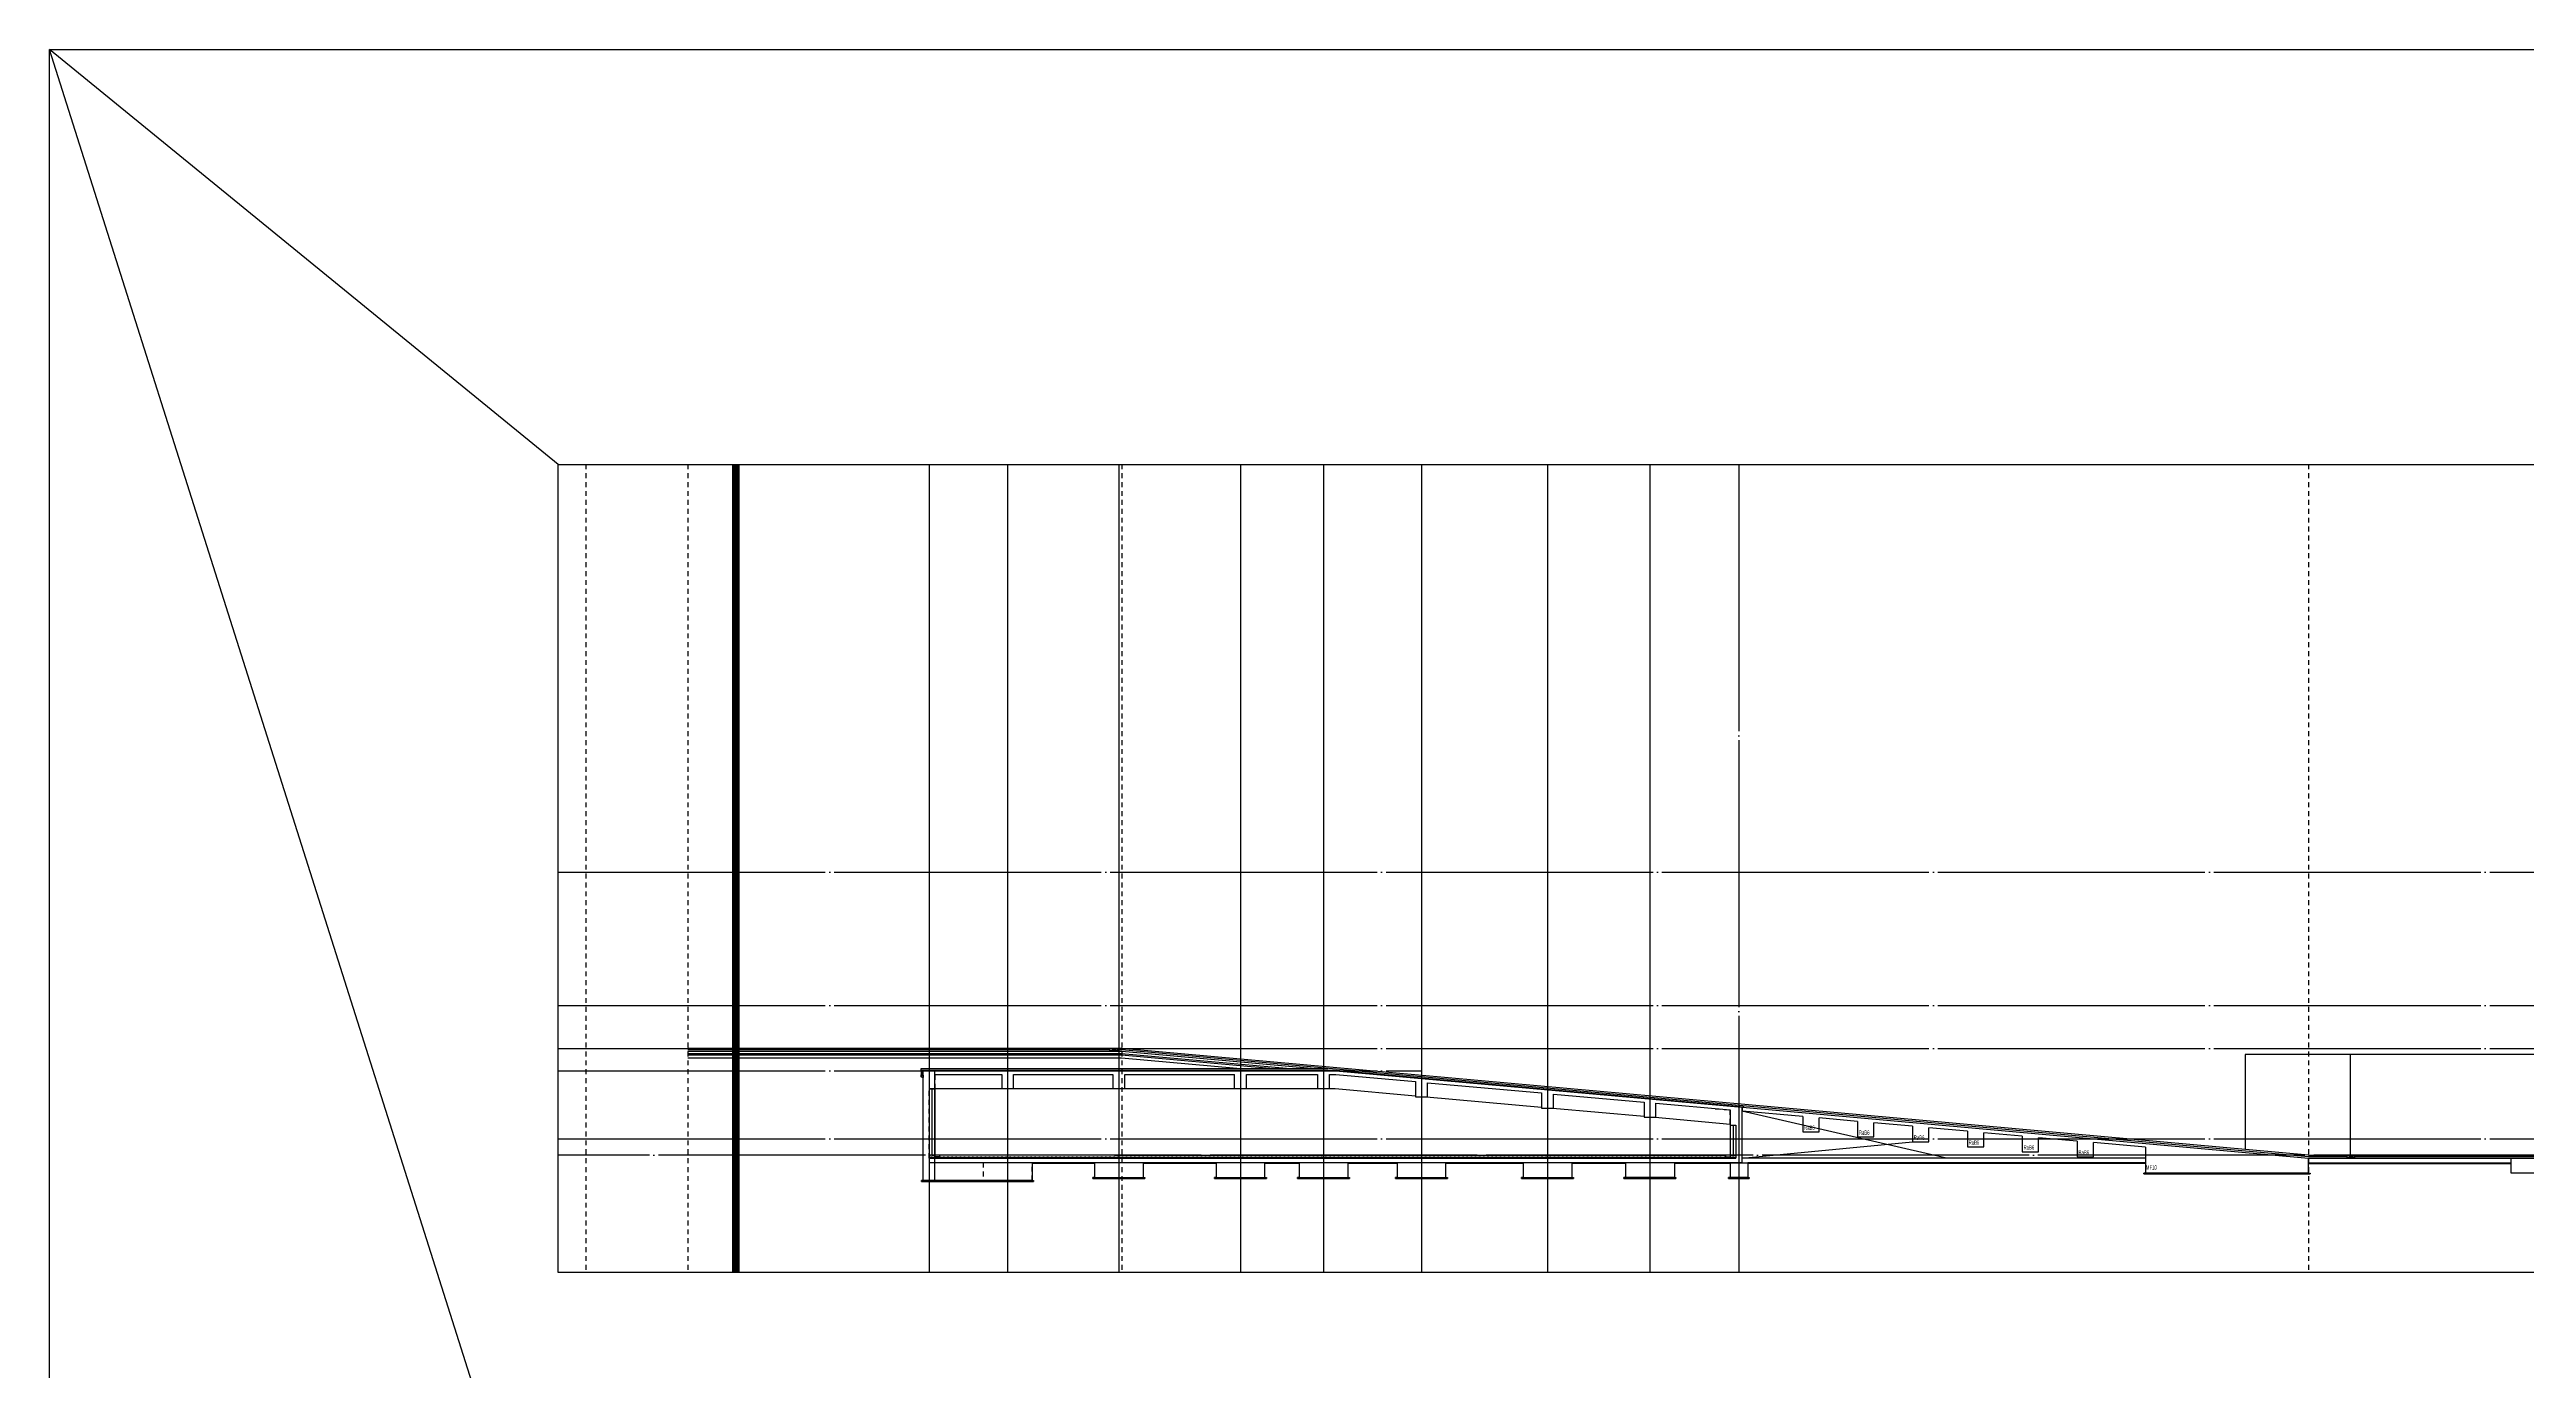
# Model space of a CAD drawing. Header units: millimetres. Extents: x -39468 to 212532, y -94717 to 83483.
# Drawn here: x -39468 to 127508, y -5617 to 83483 of the extents above; entities that cross this region are included whole.
import ezdxf
from ezdxf.enums import TextEntityAlignment as Align

# ---------------------------------------------------------------- set-up
doc = ezdxf.new("R2010")
doc.units = ezdxf.units.MM
doc.header["$LTSCALE"] = 300
doc.header["$MEASUREMENT"] = 0
for name, pattern in [('CEN', [62, 60, -1, 0, -1]), ('HID', [2, 1.1, -0.9]), ('STD_CENTER', [66, 60, -2, 2, -2])]:
    doc.linetypes.add(name, pattern=pattern)
doc.layers.get('0').update_dxf_attribs({"linetype": 'CONTINUOUS'})
for name, color, linetype in [('-YW_G.NAME-RC', 3, 'CONTINUOUS'), ('7FIN', 5, 'CONTINUOUS'), ('A-CEN', 1, 'CEN'), ('A-FIN-TYP1', 6, 'CONTINUOUS'), ('A-SECT-ELEV', 8, 'CONTINUOUS'), ('A-ST-AXIS-CEN', 252, 'STD_CENTER'), ('A-ST-CONC', 2, 'CONTINUOUS'), ('col-so', 253, 'CONTINUOUS'), ('CON', 2, 'CONTINUOUS'), ('HAT', 8, 'CONTINUOUS'), ('HID', 7, 'HID'), ('WAL', 3, 'CONTINUOUS'), ('주단면도-1$0$A-ST-CONC', 2, 'CONTINUOUS')]:
    doc.layers.add(name, color=color, linetype=linetype)
doc.layers.add('Defpoint', color=161, linetype='CONTINUOUS', plot=False)
doc.styles.add('돋움', font='')
doc.styles.get('돋움').set_extended_font_data('Dotum')

msp = doc.modelspace()

# ---------------------------------------------------------------- hatches: boundary and pattern name
at = {"layer": 'HAT', "transparency": 33554687}
h = msp.add_hatch(dxfattribs=at)
h.set_pattern_fill('ANSI31', color=256, scale=30, angle=180)
h.set_pattern_definition([(45, (-293721.972, -238693.99), (-21.2132034, 21.2132034), [])])
h.paths.add_polyline_path([(19289, 14600), (19389, 14600), (19389, 14550), (19289, 14550)])
h.paths.add_polyline_path([(19289, 14550), (19389, 14550), (19389, 14490), (19289, 14490)])
h.paths.add_polyline_path([(19289, 14490), (19389, 14490), (19389, 14430), (19289, 14430)])
h.paths.add_polyline_path([(19289, 14430), (19389, 14430), (19389, 14370), (19289, 14370)])
h.paths.add_polyline_path([(19289, 14370), (19389, 14370), (19389, 14310), (19289, 14310)])
h.paths.add_polyline_path([(19289, 14620), (19389, 14620), (19389, 14600), (19289, 14600)])

# ---------------------------------------------------------------- linework, layer by layer
for p, q in [((32019, 15950), (32519, 16100)), ((32519, 15950), (32019, 16100)), ((115419, 8750), (115919, 8900)), ((115919, 8750), (115419, 8900))]:
    msp.add_line(p, q)
for points in [[(32019, 16100), (32519, 16100), (32519, 15950), (32019, 15950)], [(74669, 12133), (74619, 12137), (74619, 11881), (74669, 11882)], [(115419, 8900), (115919, 8900), (115919, 8750), (115419, 8750)]]:
    msp.add_lwpolyline(points, close=True)
at = {"layer": '7FIN'}
for points in [[(74219, 8713), (74215, 8705), (74108, 8705), (74068, 8775), (73975, 8775), (73935, 8705), (73828, 8705), (73788, 8775), (73695, 8775), (73655, 8705), (73548, 8705), (73508, 8775), (73415, 8775), (73375, 8705), (73268, 8705), (73228, 8775), (73135, 8775), (73095, 8705), (72988, 8705), (72948, 8775), (72855, 8775), (72815, 8705), (72708, 8705), (72668, 8775), (72575, 8775), (72535, 8705), (72428, 8705), (72388, 8775), (72295, 8775), (72255, 8705), (72148, 8705), (72108, 8775), (72015, 8775), (71975, 8705), (71868, 8705), (71828, 8775), (71735, 8775), (71695, 8705), (71588, 8705), (71548, 8775), (71455, 8775), (71415, 8705), (71308, 8705), (71268, 8775), (71175, 8775), (71135, 8705), (71028, 8705), (70988, 8775), (70895, 8775), (70855, 8705), (70748, 8705), (70708, 8775), (70615, 8775), (70575, 8705), (70468, 8705), (70428, 8775), (70335, 8775), (70295, 8705), (70188, 8705), (70148, 8775), (70055, 8775), (70015, 8705), (69908, 8705), (69868, 8775), (69775, 8775), (69735, 8705), (69628, 8705), (69588, 8775), (69495, 8775), (69455, 8705), (69348, 8705), (69308, 8775), (69215, 8775), (69175, 8705), (69068, 8705), (69028, 8775), (68935, 8775), (68895, 8705), (68788, 8705), (68748, 8775), (68655, 8775), (68615, 8705), (68508, 8705), (68468, 8775), (68375, 8775), (68335, 8705), (68228, 8705), (68188, 8775), (68095, 8775), (68055, 8705), (67948, 8705), (67908, 8775), (67815, 8775), (67775, 8705), (67668, 8705), (67628, 8775), (67535, 8775), (67495, 8705), (67388, 8705), (67348, 8775), (67255, 8775), (67215, 8705), (67108, 8705), (67068, 8775), (66975, 8775), (66935, 8705), (66828, 8705), (66788, 8775), (66695, 8775), (66655, 8705), (66548, 8705), (66508, 8775), (66415, 8775), (66375, 8705), (66268, 8705), (66228, 8775), (66135, 8775), (66095, 8705), (65988, 8705), (65948, 8775), (65855, 8775), (65815, 8705), (65708, 8705), (65668, 8775), (65575, 8775), (65535, 8705), (65428, 8705), (65388, 8775), (65295, 8775), (65255, 8705), (65148, 8705), (65108, 8775), (65015, 8775), (64975, 8705), (64868, 8705), (64828, 8775), (64735, 8775), (64695, 8705), (64588, 8705), (64548, 8775), (64455, 8775), (64415, 8705), (64308, 8705), (64268, 8775), (64175, 8775), (64135, 8705), (64028, 8705), (63988, 8775), (63895, 8775), (63855, 8705), (63748, 8705), (63708, 8775), (63615, 8775), (63575, 8705), (63468, 8705), (63428, 8775), (63335, 8775), (63295, 8705), (63188, 8705), (63148, 8775), (63055, 8775), (63015, 8705), (62908, 8705), (62868, 8775), (62775, 8775), (62735, 8705), (62628, 8705), (62588, 8775), (62495, 8775), (62455, 8705), (62348, 8705), (62308, 8775), (62215, 8775), (62175, 8705), (62068, 8705), (62028, 8775), (61935, 8775), (61895, 8705), (61788, 8705), (61748, 8775), (61655, 8775), (61615, 8705), (61508, 8705), (61468, 8775), (61375, 8775), (61335, 8705), (61228, 8705), (61188, 8775), (61095, 8775), (61055, 8705), (60948, 8705), (60908, 8775), (60815, 8775), (60775, 8705), (60668, 8705), (60628, 8775), (60535, 8775), (60495, 8705), (60388, 8705), (60348, 8775), (60255, 8775), (60215, 8705), (60108, 8705), (60068, 8775), (59975, 8775), (59935, 8705), (59828, 8705), (59788, 8775), (59695, 8775), (59655, 8705), (59548, 8705), (59508, 8775), (59415, 8775), (59375, 8705), (59268, 8705), (59228, 8775), (59135, 8775), (59095, 8705), (58988, 8705), (58948, 8775), (58855, 8775), (58815, 8705), (58708, 8705), (58668, 8775), (58575, 8775), (58535, 8705), (58428, 8705), (58388, 8775), (58295, 8775), (58255, 8705), (58148, 8705), (58108, 8775), (58015, 8775), (57975, 8705), (57868, 8705), (57828, 8775), (57735, 8775), (57695, 8705), (57588, 8705), (57548, 8775), (57455, 8775), (57415, 8705), (57308, 8705), (57268, 8775), (57175, 8775), (57135, 8705), (57028, 8705), (56988, 8775), (56895, 8775), (56855, 8705), (56748, 8705), (56708, 8775), (56615, 8775), (56575, 8705), (56468, 8705), (56428, 8775), (56335, 8775), (56295, 8705), (56188, 8705), (56148, 8775), (56055, 8775), (56015, 8705), (55908, 8705), (55868, 8775), (55775, 8775), (55735, 8705), (55628, 8705), (55588, 8775), (55495, 8775), (55455, 8705), (55348, 8705), (55308, 8775), (55215, 8775), (55175, 8705), (55068, 8705), (55028, 8775), (54935, 8775), (54895, 8705), (54788, 8705), (54748, 8775), (54655, 8775), (54615, 8705), (54508, 8705), (54468, 8775), (54375, 8775), (54335, 8705), (54228, 8705), (54188, 8775), (54095, 8775), (54055, 8705), (53948, 8705), (53908, 8775), (53815, 8775), (53775, 8705), (53668, 8705), (53628, 8775), (53535, 8775), (53495, 8705), (53388, 8705), (53348, 8775), (53255, 8775), (53215, 8705), (53108, 8705), (53068, 8775), (52975, 8775), (52935, 8705), (52828, 8705), (52788, 8775), (52695, 8775), (52655, 8705), (52548, 8705), (52508, 8775), (52415, 8775), (52375, 8705), (52268, 8705), (52228, 8775), (52135, 8775), (52095, 8705), (51988, 8705), (51948, 8775), (51855, 8775), (51815, 8705), (51708, 8705), (51668, 8775), (51575, 8775), (51535, 8705), (51428, 8705), (51388, 8775), (51295, 8775), (51255, 8705), (51148, 8705), (51108, 8775), (51015, 8775), (50975, 8705), (50868, 8705), (50828, 8775), (50735, 8775), (50695, 8705), (50588, 8705), (50548, 8775), (50455, 8775), (50415, 8705), (50308, 8705), (50268, 8775), (50175, 8775), (50135, 8705), (50028, 8705), (49988, 8775), (49895, 8775), (49855, 8705), (49748, 8705), (49708, 8775), (49615, 8775), (49575, 8705), (49468, 8705), (49428, 8775), (49335, 8775), (49295, 8705), (49188, 8705), (49148, 8775), (49055, 8775), (49015, 8705), (48908, 8705), (48868, 8775), (48775, 8775), (48735, 8705), (48628, 8705), (48588, 8775), (48495, 8775), (48455, 8705), (48348, 8705), (48308, 8775), (48215, 8775), (48175, 8705), (48068, 8705), (48028, 8775), (47935, 8775), (47895, 8705), (47788, 8705), (47748, 8775), (47655, 8775), (47615, 8705), (47508, 8705), (47468, 8775), (47375, 8775), (47335, 8705), (47231, 8705), (47186, 8775), (47093, 8775), (47054, 8705), (46946, 8705), (46906, 8775), (46813, 8775), (46773, 8705), (46666, 8705), (46626, 8775), (46533, 8775), (46493, 8705), (46386, 8705), (46346, 8775), (46253, 8775), (46214, 8705), (46106, 8705), (46066, 8775), (45973, 8775), (45934, 8705), (45826, 8705), (45786, 8775), (45693, 8775), (45653, 8705), (45546, 8705), (45506, 8775), (45413, 8775), (45373, 8705), (45266, 8705), (45226, 8775), (45133, 8775), (45094, 8705), (44986, 8705), (44946, 8775), (44853, 8775), (44814, 8705), (44706, 8705), (44666, 8775), (44573, 8775), (44533, 8705), (44426, 8705), (44386, 8775), (44293, 8775), (44253, 8705), (44146, 8705), (44106, 8775), (44013, 8775), (43974, 8705), (43866, 8705), (43826, 8775), (43733, 8775), (43694, 8705), (43586, 8705), (43546, 8775), (43453, 8775), (43413, 8705), (43306, 8705), (43266, 8775), (43173, 8775), (43133, 8705), (43026, 8705), (42986, 8775), (42893, 8775), (42854, 8705), (42746, 8705), (42706, 8775), (42613, 8775), (42574, 8705), (42466, 8705), (42426, 8775), (42333, 8775), (42293, 8705), (42186, 8705), (42146, 8775), (42053, 8775), (42013, 8705), (41906, 8705), (41866, 8775), (41773, 8775), (41734, 8705), (41626, 8705), (41586, 8775), (41493, 8775), (41454, 8705), (41346, 8705), (41306, 8775), (41213, 8775), (41173, 8705), (41066, 8705), (41026, 8775), (40933, 8775), (40893, 8705), (40786, 8705), (40746, 8775), (40653, 8775), (40614, 8705), (40506, 8705), (40466, 8775), (40373, 8775), (40334, 8705), (40226, 8705), (40186, 8775), (40093, 8775), (40053, 8705), (39946, 8705), (39906, 8775), (39813, 8775), (39773, 8705), (39666, 8705), (39626, 8775), (39533, 8775), (39494, 8705), (39386, 8705), (39346, 8775), (39253, 8775), (39214, 8705), (39106, 8705), (39066, 8775), (38973, 8775), (38933, 8705), (38826, 8705), (38786, 8775), (38693, 8775), (38653, 8705), (38546, 8705), (38506, 8775), (38413, 8775), (38374, 8705), (38266, 8705), (38226, 8775), (38133, 8775), (38094, 8705), (37986, 8705), (37946, 8775), (37853, 8775), (37813, 8705), (37706, 8705), (37666, 8775), (37573, 8775), (37533, 8705), (37426, 8705), (37386, 8775), (37293, 8775), (37254, 8705), (37146, 8705), (37106, 8775), (37013, 8775), (36974, 8705), (36866, 8705), (36826, 8775), (36733, 8775), (36693, 8705), (36586, 8705), (36546, 8775), (36453, 8775), (36413, 8705), (36306, 8705), (36266, 8775), (36173, 8775), (36134, 8705), (36026, 8705), (35986, 8775), (35893, 8775), (35854, 8705), (35746, 8705), (35706, 8775), (35613, 8775), (35573, 8705), (35466, 8705), (35426, 8775), (35333, 8775), (35293, 8705), (35186, 8705), (35146, 8775), (35053, 8775), (35014, 8705), (34906, 8705), (34866, 8775), (34773, 8775), (34734, 8705), (34626, 8705), (34586, 8775), (34493, 8775), (34453, 8705), (34346, 8705), (34306, 8775), (34213, 8775), (34173, 8705), (34066, 8705), (34026, 8775), (33933, 8775), (33893, 8705), (33786, 8705), (33746, 8775), (33653, 8775), (33614, 8705), (33506, 8705), (33466, 8775), (33373, 8775), (33333, 8705), (33226, 8705), (33186, 8775), (33093, 8775), (33053, 8705), (32946, 8705), (32906, 8775), (32813, 8775), (32773, 8705), (32666, 8705), (32626, 8775), (32533, 8775), (32494, 8705), (32386, 8705), (32346, 8775), (32253, 8775), (32213, 8705), (32106, 8705), (32066, 8775), (31973, 8775), (31933, 8705), (31826, 8705), (31786, 8775), (31693, 8775), (31653, 8705), (31546, 8705), (31506, 8775), (31413, 8775), (31374, 8705), (31266, 8705), (31226, 8775), (31133, 8775), (31093, 8705), (30986, 8705), (30946, 8775), (30853, 8775), (30813, 8705), (30706, 8705), (30666, 8775), (30573, 8775), (30533, 8705), (30426, 8705), (30386, 8775), (30293, 8775), (30254, 8705), (30146, 8705), (30106, 8775), (30013, 8775), (29973, 8705), (29866, 8705), (29826, 8775), (29733, 8775), (29693, 8705), (29586, 8705), (29546, 8775), (29453, 8775), (29413, 8705), (29306, 8705), (29266, 8775), (29173, 8775), (29134, 8705), (29026, 8705), (28986, 8775), (28893, 8775), (28853, 8705), (28746, 8705), (28706, 8775), (28613, 8775), (28573, 8705), (28466, 8705), (28426, 8775), (28333, 8775), (28293, 8705), (28186, 8705), (28146, 8775), (28053, 8775), (28014, 8705), (27906, 8705), (27866, 8775), (27773, 8775), (27733, 8705), (27626, 8705), (27586, 8775), (27493, 8775), (27453, 8705), (27346, 8705), (27306, 8775), (27213, 8775), (27173, 8705), (27066, 8705), (27026, 8775), (26933, 8775), (26894, 8705), (26786, 8705), (26746, 8775), (26653, 8775), (26613, 8705), (26506, 8705), (26466, 8775), (26373, 8775), (26333, 8705), (26226, 8705), (26186, 8775), (26093, 8775), (26053, 8705), (25946, 8705), (25906, 8775), (25813, 8775), (25774, 8705), (25666, 8705), (25626, 8775), (25533, 8775), (25493, 8705), (25386, 8705), (25346, 8775), (25253, 8775), (25213, 8705), (25106, 8705), (25066, 8775), (24973, 8775), (24933, 8705), (24826, 8705), (24786, 8775), (24693, 8775), (24654, 8705), (24546, 8705), (24506, 8775), (24413, 8775), (24373, 8705), (24266, 8705), (24226, 8775), (24133, 8775), (24093, 8705), (23986, 8705), (23946, 8775), (23853, 8775), (23813, 8705), (23706, 8705), (23666, 8775), (23573, 8775), (23534, 8705), (23426, 8705), (23386, 8775), (23293, 8775), (23253, 8705), (23146, 8705), (23106, 8775), (23013, 8775), (22973, 8705), (22866, 8705), (22826, 8775), (22733, 8775), (22693, 8705), (22586, 8705), (22546, 8775), (22453, 8775), (22414, 8705), (22306, 8705), (22266, 8775), (22173, 8775), (22133, 8705), (22026, 8705), (21986, 8775), (21893, 8775), (21854, 8705), (21746, 8705), (21706, 8775), (21613, 8775), (21573, 8705), (21466, 8705), (21426, 8775), (21333, 8775), (21293, 8705), (21186, 8705), (21146, 8775), (21053, 8775), (21013, 8705), (20906, 8705), (20866, 8775), (20773, 8775), (20734, 8705), (20626, 8705), (20586, 8775), (20493, 8775), (20453, 8705), (20346, 8705), (20306, 8775), (20213, 8775), (20173, 8705), (20066, 8705), (20026, 8775), (19933, 8775), (19893, 8705), (19819, 8705)], [(74219, 8701), (74219, 8700), (74104, 8700), (74064, 8770), (73979, 8770), (73939, 8700), (73824, 8700), (73784, 8770), (73699, 8770), (73659, 8700), (73544, 8700), (73504, 8770), (73419, 8770), (73379, 8700), (73264, 8700), (73224, 8770), (73139, 8770), (73099, 8700), (72984, 8700), (72944, 8770), (72859, 8770), (72819, 8700), (72704, 8700), (72664, 8770), (72579, 8770), (72539, 8700), (72424, 8700), (72384, 8770), (72299, 8770), (72259, 8700), (72144, 8700), (72104, 8770), (72019, 8770), (71979, 8700), (71864, 8700), (71824, 8770), (71739, 8770), (71699, 8700), (71584, 8700), (71544, 8770), (71459, 8770), (71419, 8700), (71304, 8700), (71264, 8770), (71179, 8770), (71139, 8700), (71024, 8700), (70984, 8770), (70899, 8770), (70859, 8700), (70744, 8700), (70704, 8770), (70619, 8770), (70579, 8700), (70464, 8700), (70424, 8770), (70339, 8770), (70299, 8700), (70184, 8700), (70144, 8770), (70059, 8770), (70019, 8700), (69904, 8700), (69864, 8770), (69779, 8770), (69739, 8700), (69624, 8700), (69584, 8770), (69499, 8770), (69459, 8700), (69344, 8700), (69304, 8770), (69219, 8770), (69179, 8700), (69064, 8700), (69024, 8770), (68939, 8770), (68899, 8700), (68784, 8700), (68744, 8770), (68659, 8770), (68619, 8700), (68504, 8700), (68464, 8770), (68379, 8770), (68339, 8700), (68224, 8700), (68184, 8770), (68099, 8770), (68059, 8700), (67944, 8700), (67904, 8770), (67819, 8770), (67779, 8700), (67664, 8700), (67624, 8770), (67539, 8770), (67499, 8700), (67384, 8700), (67344, 8770), (67259, 8770), (67219, 8700), (67104, 8700), (67064, 8770), (66979, 8770), (66939, 8700), (66824, 8700), (66784, 8770), (66699, 8770), (66659, 8700), (66544, 8700), (66504, 8770), (66419, 8770), (66379, 8700), (66264, 8700), (66224, 8770), (66139, 8770), (66099, 8700), (65984, 8700), (65944, 8770), (65859, 8770), (65819, 8700), (65704, 8700), (65664, 8770), (65579, 8770), (65539, 8700), (65424, 8700), (65384, 8770), (65299, 8770), (65259, 8700), (65144, 8700), (65104, 8770), (65019, 8770), (64979, 8700), (64864, 8700), (64824, 8770), (64739, 8770), (64699, 8700), (64584, 8700), (64544, 8770), (64459, 8770), (64419, 8700), (64304, 8700), (64264, 8770), (64179, 8770), (64139, 8700), (64024, 8700), (63984, 8770), (63899, 8770), (63859, 8700), (63744, 8700), (63704, 8770), (63619, 8770), (63579, 8700), (63464, 8700), (63424, 8770), (63339, 8770), (63299, 8700), (63184, 8700), (63144, 8770), (63059, 8770), (63019, 8700), (62904, 8700), (62864, 8770), (62779, 8770), (62739, 8700), (62624, 8700), (62584, 8770), (62499, 8770), (62459, 8700), (62344, 8700), (62304, 8770), (62219, 8770), (62179, 8700), (62064, 8700), (62024, 8770), (61939, 8770), (61899, 8700), (61784, 8700), (61744, 8770), (61659, 8770), (61619, 8700), (61504, 8700), (61464, 8770), (61379, 8770), (61339, 8700), (61224, 8700), (61184, 8770), (61099, 8770), (61059, 8700), (60944, 8700), (60904, 8770), (60819, 8770), (60779, 8700), (60664, 8700), (60624, 8770), (60539, 8770), (60499, 8700), (60384, 8700), (60344, 8770), (60259, 8770), (60219, 8700), (60104, 8700), (60064, 8770), (59979, 8770), (59939, 8700), (59824, 8700), (59784, 8770), (59699, 8770), (59659, 8700), (59544, 8700), (59504, 8770), (59419, 8770), (59379, 8700), (59264, 8700), (59224, 8770), (59139, 8770), (59099, 8700), (58984, 8700), (58944, 8770), (58859, 8770), (58819, 8700), (58704, 8700), (58664, 8770), (58579, 8770), (58539, 8700), (58424, 8700), (58384, 8770), (58299, 8770), (58259, 8700), (58144, 8700), (58104, 8770), (58019, 8770), (57979, 8700), (57864, 8700), (57824, 8770), (57739, 8770), (57699, 8700), (57584, 8700), (57544, 8770), (57459, 8770), (57419, 8700), (57304, 8700), (57264, 8770), (57179, 8770), (57139, 8700), (57024, 8700), (56984, 8770), (56899, 8770), (56859, 8700), (56744, 8700), (56704, 8770), (56619, 8770), (56579, 8700), (56464, 8700), (56424, 8770), (56339, 8770), (56299, 8700), (56184, 8700), (56144, 8770), (56059, 8770), (56019, 8700), (55904, 8700), (55864, 8770), (55779, 8770), (55739, 8700), (55624, 8700), (55584, 8770), (55499, 8770), (55459, 8700), (55344, 8700), (55304, 8770), (55219, 8770), (55179, 8700), (55064, 8700), (55024, 8770), (54939, 8770), (54899, 8700), (54784, 8700), (54744, 8770), (54659, 8770), (54619, 8700), (54504, 8700), (54464, 8770), (54379, 8770), (54339, 8700), (54224, 8700), (54184, 8770), (54099, 8770), (54059, 8700), (53944, 8700), (53904, 8770), (53819, 8770), (53779, 8700), (53664, 8700), (53624, 8770), (53539, 8770), (53499, 8700), (53384, 8700), (53344, 8770), (53259, 8770), (53219, 8700), (53104, 8700), (53064, 8770), (52979, 8770), (52939, 8700), (52824, 8700), (52784, 8770), (52699, 8770), (52659, 8700), (52544, 8700), (52504, 8770), (52419, 8770), (52379, 8700), (52264, 8700), (52224, 8770), (52139, 8770), (52099, 8700), (51984, 8700), (51944, 8770), (51859, 8770), (51819, 8700), (51704, 8700), (51664, 8770), (51579, 8770), (51539, 8700), (51424, 8700), (51384, 8770), (51299, 8770), (51259, 8700), (51144, 8700), (51104, 8770), (51019, 8770), (50979, 8700), (50864, 8700), (50824, 8770), (50739, 8770), (50699, 8700), (50584, 8700), (50544, 8770), (50459, 8770), (50419, 8700), (50304, 8700), (50264, 8770), (50179, 8770), (50139, 8700), (50024, 8700), (49984, 8770), (49899, 8770), (49859, 8700), (49744, 8700), (49704, 8770), (49619, 8770), (49579, 8700), (49464, 8700), (49424, 8770), (49339, 8770), (49299, 8700), (49184, 8700), (49144, 8770), (49059, 8770), (49019, 8700), (48904, 8700), (48864, 8770), (48779, 8770), (48739, 8700), (48624, 8700), (48584, 8770), (48499, 8770), (48459, 8700), (48344, 8700), (48304, 8770), (48219, 8770), (48179, 8700), (48064, 8700), (48024, 8770), (47939, 8770), (47899, 8700), (47784, 8700), (47744, 8770), (47659, 8770), (47619, 8700), (47504, 8700), (47464, 8770), (47379, 8770), (47339, 8700), (47224, 8700), (47182, 8770), (47097, 8770), (47057, 8700), (46942, 8700), (46902, 8770), (46817, 8770), (46777, 8700), (46662, 8700), (46622, 8770), (46537, 8770), (46497, 8700), (46382, 8700), (46342, 8770), (46257, 8770), (46217, 8700), (46102, 8700), (46062, 8770), (45977, 8770), (45937, 8700), (45822, 8700), (45782, 8770), (45697, 8770), (45657, 8700), (45542, 8700), (45502, 8770), (45417, 8770), (45377, 8700), (45262, 8700), (45222, 8770), (45137, 8770), (45097, 8700), (44982, 8700), (44942, 8770), (44857, 8770), (44817, 8700), (44702, 8700), (44662, 8770), (44577, 8770), (44537, 8700), (44422, 8700), (44382, 8770), (44297, 8770), (44257, 8700), (44142, 8700), (44102, 8770), (44017, 8770), (43977, 8700), (43862, 8700), (43822, 8770), (43737, 8770), (43697, 8700), (43582, 8700), (43542, 8770), (43457, 8770), (43417, 8700), (43302, 8700), (43262, 8770), (43177, 8770), (43137, 8700), (43022, 8700), (42982, 8770), (42897, 8770), (42857, 8700), (42742, 8700), (42702, 8770), (42617, 8770), (42577, 8700), (42462, 8700), (42422, 8770), (42337, 8770), (42297, 8700), (42182, 8700), (42142, 8770), (42057, 8770), (42017, 8700), (41902, 8700), (41862, 8770), (41777, 8770), (41737, 8700), (41622, 8700), (41582, 8770), (41497, 8770), (41457, 8700), (41342, 8700), (41302, 8770), (41217, 8770), (41177, 8700), (41062, 8700), (41022, 8770), (40937, 8770), (40897, 8700), (40782, 8700), (40742, 8770), (40657, 8770), (40617, 8700), (40502, 8700), (40462, 8770), (40377, 8770), (40337, 8700), (40222, 8700), (40182, 8770), (40097, 8770), (40057, 8700), (39942, 8700), (39902, 8770), (39817, 8770), (39777, 8700), (39662, 8700), (39622, 8770), (39537, 8770), (39497, 8700), (39382, 8700), (39342, 8770), (39257, 8770), (39217, 8700), (39102, 8700), (39062, 8770), (38977, 8770), (38937, 8700), (38822, 8700), (38782, 8770), (38697, 8770), (38657, 8700), (38542, 8700), (38502, 8770), (38417, 8770), (38377, 8700), (38262, 8700), (38222, 8770), (38137, 8770), (38097, 8700), (37982, 8700), (37942, 8770), (37857, 8770), (37817, 8700), (37702, 8700), (37662, 8770), (37577, 8770), (37537, 8700), (37422, 8700), (37382, 8770), (37297, 8770), (37257, 8700), (37142, 8700), (37102, 8770), (37017, 8770), (36977, 8700), (36862, 8700), (36822, 8770), (36737, 8770), (36697, 8700), (36582, 8700), (36542, 8770), (36457, 8770), (36417, 8700), (36302, 8700), (36262, 8770), (36177, 8770), (36137, 8700), (36022, 8700), (35982, 8770), (35897, 8770), (35857, 8700), (35742, 8700), (35702, 8770), (35617, 8770), (35577, 8700), (35462, 8700), (35422, 8770), (35337, 8770), (35297, 8700), (35182, 8700), (35142, 8770), (35057, 8770), (35017, 8700), (34902, 8700), (34862, 8770), (34777, 8770), (34737, 8700), (34622, 8700), (34582, 8770), (34497, 8770), (34457, 8700), (34342, 8700), (34302, 8770), (34217, 8770), (34177, 8700), (34062, 8700), (34022, 8770), (33937, 8770), (33897, 8700), (33782, 8700), (33742, 8770), (33657, 8770), (33617, 8700), (33502, 8700), (33462, 8770), (33377, 8770), (33337, 8700), (33222, 8700), (33182, 8770), (33097, 8770), (33057, 8700), (32942, 8700), (32902, 8770), (32817, 8770), (32777, 8700), (32662, 8700), (32622, 8770), (32537, 8770), (32497, 8700), (32382, 8700), (32342, 8770), (32257, 8770), (32217, 8700), (32102, 8700), (32062, 8770), (31977, 8770), (31937, 8700), (31822, 8700), (31782, 8770), (31697, 8770), (31657, 8700), (31542, 8700), (31502, 8770), (31417, 8770), (31377, 8700), (31262, 8700), (31222, 8770), (31137, 8770), (31097, 8700), (30982, 8700), (30942, 8770), (30857, 8770), (30817, 8700), (30702, 8700), (30662, 8770), (30577, 8770), (30537, 8700), (30422, 8700), (30382, 8770), (30297, 8770), (30257, 8700), (30142, 8700), (30102, 8770), (30017, 8770), (29977, 8700), (29862, 8700), (29822, 8770), (29737, 8770), (29697, 8700), (29582, 8700), (29542, 8770), (29457, 8770), (29417, 8700), (29302, 8700), (29262, 8770), (29177, 8770), (29137, 8700), (29022, 8700), (28982, 8770), (28897, 8770), (28857, 8700), (28742, 8700), (28702, 8770), (28617, 8770), (28577, 8700), (28462, 8700), (28422, 8770), (28337, 8770), (28297, 8700), (28182, 8700), (28142, 8770), (28057, 8770), (28017, 8700), (27902, 8700), (27862, 8770), (27777, 8770), (27737, 8700), (27622, 8700), (27582, 8770), (27497, 8770), (27457, 8700), (27342, 8700), (27302, 8770), (27217, 8770), (27177, 8700), (27062, 8700), (27022, 8770), (26937, 8770), (26897, 8700), (26782, 8700), (26742, 8770), (26657, 8770), (26617, 8700), (26502, 8700), (26462, 8770), (26377, 8770), (26337, 8700), (26222, 8700), (26182, 8770), (26097, 8770), (26057, 8700), (25942, 8700), (25902, 8770), (25817, 8770), (25777, 8700), (25662, 8700), (25622, 8770), (25537, 8770), (25497, 8700), (25382, 8700), (25342, 8770), (25257, 8770), (25217, 8700), (25102, 8700), (25062, 8770), (24977, 8770), (24937, 8700), (24822, 8700), (24782, 8770), (24697, 8770), (24657, 8700), (24542, 8700), (24502, 8770), (24417, 8770), (24377, 8700), (24262, 8700), (24222, 8770), (24137, 8770), (24097, 8700), (23982, 8700), (23942, 8770), (23857, 8770), (23817, 8700), (23702, 8700), (23662, 8770), (23577, 8770), (23537, 8700), (23422, 8700), (23382, 8770), (23297, 8770), (23257, 8700), (23142, 8700), (23102, 8770), (23017, 8770), (22977, 8700), (22862, 8700), (22822, 8770), (22737, 8770), (22697, 8700), (22582, 8700), (22542, 8770), (22457, 8770), (22417, 8700), (22302, 8700), (22262, 8770), (22177, 8770), (22137, 8700), (22022, 8700), (21982, 8770), (21897, 8770), (21857, 8700), (21742, 8700), (21702, 8770), (21617, 8770), (21577, 8700), (21462, 8700), (21422, 8770), (21337, 8770), (21297, 8700), (21182, 8700), (21142, 8770), (21057, 8770), (21017, 8700), (20902, 8700), (20862, 8770), (20777, 8770), (20737, 8700), (20622, 8700), (20582, 8770), (20497, 8770), (20457, 8700), (20342, 8700), (20302, 8770), (20217, 8770), (20177, 8700), (20062, 8700), (20022, 8770), (19937, 8770), (19897, 8700), (19819, 8700)]]:
    msp.add_lwpolyline(points, dxfattribs=at)
at = {"layer": 'A-CEN'}
msp.add_line((74419, 55500), (74419, 1000), dxfattribs=at)
at = {"layer": 'A-FIN-TYP1'}
for p, q in [((112819, 8900), (32819, 16100)), ((112815, 8800), (32819, 16000)), ((19289, 14630), (19289, 14750)), ((19289, 14750), (46704, 14750)), ((19289, 14630), (47256, 14630)), ((47256, 14630), (74749, 12156)), ((74749, 12125), (74749, 12156)), ((20219, 8900), (20219, 8800)), ((20519, 8900), (20519, 8800)), ((73519, 8900), (73519, 8800)), ((73819, 8900), (73819, 8800)), ((115419, 8800), (112815, 8800)), ((19419, 7200), (19319, 7200)), ((19319, 7140), (19319, 7200)), ((19319, 7140), (26869, 7140)), ((30969, 8340), (26769, 8340)), ((30969, 7400), (30869, 7400)), ((30869, 7340), (30869, 7400)), ((30869, 7340), (34369, 7340)), ((39169, 8340), (34269, 8340)), ((39169, 7400), (39069, 7400)), ((39069, 7340), (39069, 7400)), ((39069, 7340), (42569, 7340)), ((44769, 8340), (42469, 8340)), ((44769, 7400), (44669, 7400)), ((44669, 7340), (44669, 7400)), ((44669, 7340), (48169, 7340)), ((51369, 8340), (48069, 8340)), ((51369, 7400), (51269, 7400)), ((51269, 7340), (51269, 7400)), ((51269, 7340), (54769, 7340)), ((59869, 8340), (54669, 8340)), ((59869, 7400), (59769, 7400)), ((59769, 7340), (59769, 7400)), ((59769, 7340), (63269, 7340)), ((66769, 8340), (63169, 8340)), ((66769, 7400), (66669, 7400)), ((66669, 7340), (66669, 7400)), ((66669, 7340), (70169, 7340)), ((73819, 8340), (70069, 8340)), ((73819, 7400), (73719, 7400)), ((73719, 7340), (73719, 7400)), ((73719, 7340), (75119, 7340)), ((101819, 8340), (75019, 8340)), ((101819, 7700), (101719, 7700)), ((101719, 7640), (101719, 7700)), ((101719, 7640), (112919, 7640)), ((112819, 8340), (126484, 8340))]:
    msp.add_line(p, q, dxfattribs=at)
for points in [[(32819, 16100), (3571, 16100)], [(32019, 16000), (3571, 16000)], [(32799, 15650), (3571, 15650)], [(32790, 15450), (3571, 15450)], [(32815, 16000), (32519, 16000)], [(40568, 14750), (32790, 15450)], [(42799, 14750), (32799, 15650)], [(20219, 8900), (19819, 8900)], [(19819, 8775), (74204, 8775)], [(20519, 8800), (20219, 8800)], [(32319, 8900), (20519, 8900)], [(32319, 8900), (73519, 8900)], [(73519, 8800), (73819, 8800)], [(73819, 8900), (74204, 8900)], [(73819, 8900), (74204, 8900)], [(112819, 8900), (133474, 8900)], [(133879, 8800), (115919, 8800)], [(26769, 7200), (26869, 7200), (26869, 7140)], [(34269, 7400), (34369, 7400), (34369, 7340)], [(42469, 7400), (42569, 7400), (42569, 7340)], [(48069, 7400), (48169, 7400), (48169, 7340)], [(54669, 7400), (54769, 7400), (54769, 7340)], [(63169, 7400), (63269, 7400), (63269, 7340)], [(70069, 7400), (70169, 7400), (70169, 7340)], [(75019, 7400), (75119, 7400), (75119, 7340)], [(112819, 7700), (112919, 7700), (112919, 7640)]]:
    msp.add_lwpolyline(points, dxfattribs=at)
at = {"layer": 'A-SECT-ELEV', "color": 8}
for p, q in [((108548, 15700), (108548, 9284)), ((134084, 15700), (108548, 15700)), ((115631, 15700), (115631, 8900)), ((20219, 13400), (24719, 13400)), ((25519, 13400), (32219, 13400)), ((33019, 13400), (40419, 13400)), ((41219, 13400), (46019, 13400)), ((46819, 13400), (47201, 13400)), ((47201, 13400), (52619, 12912)), ((53366, 12845), (61119, 12147)), ((61866, 12080), (68019, 11526)), ((88419, 8700), (74619, 11881)), ((68766, 11459), (73819, 11004)), ((74619, 8700), (86119, 9803))]:
    msp.add_line(p, q, dxfattribs=at)
at = {"layer": 'A-ST-AXIS-CEN', "linetype": 'Continuous'}
for p, q in [((19819, 55500), (19819, 1000)), ((25119, 55500), (25119, 1000)), ((32619, 55500), (32619, 1000)), ((40819, 55500), (40819, 1000)), ((46419, 55500), (46419, 1000)), ((53019, 55500), (53019, 1000)), ((61519, 55500), (61519, 1000)), ((68419, 55500), (68419, 1000))]:
    msp.add_line(p, q, dxfattribs=at)
at = {"layer": 'A-ST-AXIS-CEN', "linetype": 'CEN'}
for p, q in [((-5170, 28000), (168376, 28000)), ((-5170, 19000), (168376, 19000)), ((-5170, 16100), (168376, 16100)), ((-5170, 14600), (53019, 14600)), ((-5170, 10000), (168376, 10000)), ((168376, 8900), (-5170, 8900))]:
    msp.add_line(p, q, dxfattribs=at)
at = {"layer": 'A-ST-CONC'}
for p, q in [((19419, 7200), (19419, 14600)), ((19419, 14600), (47255, 14600)), ((19819, 13400), (20219, 13400)), ((20219, 7200), (20219, 14600)), ((20219, 14350), (24719, 14350)), ((20219, 13400), (20219, 14350)), ((24719, 14350), (24719, 13400)), ((24719, 13400), (25519, 13400)), ((25519, 14350), (32219, 14350)), ((25519, 13400), (25519, 14350)), ((32219, 14350), (32219, 13400)), ((32219, 13400), (33019, 13400)), ((33019, 14350), (40419, 14350)), ((33019, 13400), (33019, 14350)), ((40419, 13400), (40419, 14350)), ((40419, 13400), (41219, 13400)), ((41219, 14350), (46019, 14350)), ((41219, 13400), (41219, 14350)), ((46019, 14350), (46019, 13400)), ((46019, 13400), (46819, 13400)), ((46819, 14350), (47244, 14350)), ((46819, 13400), (46819, 14350)), ((47244, 14350), (52619, 13866)), ((47255, 14600), (74619, 12137)), ((53419, 13794), (61119, 13101)), ((19819, 13300), (19819, 8400)), ((61919, 13029), (68019, 12480)), ((68819, 12408), (73819, 11958)), ((73819, 11958), (73819, 10937)), ((74619, 12137), (74619, 8400)), ((74669, 11882), (74669, 12133)), ((74669, 12133), (112810, 8700)), ((78719, 11517), (74669, 11882)), ((73819, 10937), (74219, 10937)), ((74219, 10937), (74219, 8700)), ((74619, 8400), (19819, 8400)), ((26769, 8400), (26769, 7200)), ((66769, 8400), (66769, 7400)), ((70069, 8400), (70069, 7400)), ((73819, 8400), (73819, 7400)), ((73819, 8400), (75019, 8400)), ((101819, 8700), (74619, 8700)), ((75019, 8400), (75019, 7400)), ((101819, 8400), (75019, 8400)), ((101819, 9438), (101819, 7700)), ((112810, 8700), (126484, 8700)), ((112819, 7700), (112819, 8700)), ((112819, 8400), (126484, 8400)), ((26769, 7200), (19419, 7200)), ((75019, 7700), (75019, 7400)), ((112819, 7700), (101819, 7700))]:
    msp.add_line(p, q, dxfattribs=at)
for points in [[(32810, 15900), (3571, 15900)], [(32804, 15750), (3571, 15750)], [(43915, 14750), (32804, 15750)], [(45588, 14750), (32810, 15900)], [(133876, 8700), (134084, 15700), (134784, 15700), (134784, 8700), (134784, 7700), (133384, 7700), (129984, 7700), (129984, 6200), (128484, 6200), (128484, 7700), (126484, 7700), (126484, 8700), (133876, 8700)], [(52619, 13866), (52619, 12845), (53419, 12845), (53419, 13794)], [(61119, 13101), (61119, 12080), (61919, 12080), (61919, 13029)], [(68019, 12480), (68019, 11459), (68819, 11459), (68819, 12408)], [(78719, 11517), (78719, 10469), (79819, 10469), (79819, 11418)], [(82419, 11184), (79819, 11418)], [(82419, 11184), (82419, 10136), (83519, 10136), (83519, 11085)], [(86119, 10851), (83519, 11085)], [(86119, 10851), (86119, 9803), (87219, 9803), (87219, 10752)], [(89819, 10518), (87219, 10752)], [(89819, 10518), (89819, 9470), (90919, 9470), (90919, 10419)], [(93519, 10185), (90919, 10419)], [(93519, 10185), (93519, 9137), (94619, 9137), (94619, 10086)], [(97219, 9852), (94619, 10086)], [(97219, 9852), (97219, 8800), (98319, 8800), (98319, 9753)], [(101819, 9438), (98319, 9753)], [(70069, 7400), (66769, 7400)], [(75019, 7400), (73819, 7400)]]:
    msp.add_lwpolyline(points, dxfattribs=at)
for points in [[(30969, 8400), (30969, 7400), (34269, 7400), (34269, 8400)], [(39169, 8400), (39169, 7400), (42469, 7400), (42469, 8400)], [(44769, 8400), (44769, 7400), (48069, 7400), (48069, 8400)], [(51369, 8400), (51369, 7400), (54669, 7400), (54669, 8400)], [(59869, 8400), (59869, 7400), (63169, 7400), (63169, 8400)]]:
    msp.add_lwpolyline(points, close=True, dxfattribs=at)
at = {"layer": 'col-so', "transparency": 33554687}
msp.add_lwpolyline([(19419, 14150), (19289, 14200), (19289, 14300), (19419, 14300)], close=True, dxfattribs=at)
at = {"layer": 'CON'}
msp.add_lwpolyline([(19419, 14300), (19289, 14300), (19289, 14200), (19419, 14150)], dxfattribs=at)
at = {"layer": 'Defpoint'}
for p in [(-5170, 55500), (-5170, -24798)]:
    msp.add_line(p, (-39468, 83483), dxfattribs=at)
for points in [[(-39468, 83483), (212532, 83483), (212532, -94717), (-39468, -94717)], [(-39468, 83483), (212532, 83483), (212532, -94717), (-39468, -94717)], [(-5170, 55500), (168376, 55500), (168376, 1000), (-5170, 1000)]]:
    msp.add_lwpolyline(points, close=True, dxfattribs=at)
at = {"layer": 'HID'}
for p, q in [((-3311, 55500), (-3311, 1000)), ((3571, 55500), (3571, 1000)), ((32819, 55500), (32819, 1000)), ((112819, 55500), (112819, 1000))]:
    msp.add_line(p, q, dxfattribs=at)
at = {"layer": 'HID', "color": 8}
for p, q in [((19404, 14615), (47256, 14615)), ((19404, 14615), (19404, 14300)), ((47256, 14615), (74629, 12151)), ((74629, 12151), (74629, 11881)), ((74209, 10927), (74209, 8715)), ((19829, 8710), (20819, 8710)), ((20819, 8710), (20819, 8700)), ((73219, 8715), (73219, 8700)), ((74204, 8715), (73219, 8715))]:
    msp.add_line(p, q, dxfattribs=at)
at = {"layer": 'HID', "const_width": 500}
msp.add_lwpolyline([(6799, 55500), (6799, 1000)], dxfattribs=at)
at = {"layer": 'HID', "color": 8}
for points in [[(19829, 8710), (19829, 13390), (20229, 13390), (20229, 14340), (21219, 14340), (21219, 14350)], [(72819, 12048), (72819, 12038), (73809, 11949), (73809, 10927), (74209, 10927)]]:
    msp.add_lwpolyline(points, dxfattribs=at)
at = {"layer": 'HID'}
msp.add_lwpolyline([(23469, 8400), (23469, 7200), (26769, 7200), (26769, 8400)], close=True, dxfattribs=at)
at = {"layer": 'WAL', "ltscale": 10}
for p, q in [((19289, 14620), (19389, 14620)), ((19289, 14620), (19289, 14310)), ((19389, 14620), (19389, 14310))]:
    msp.add_line(p, q, dxfattribs=at)
at = {"layer": 'WAL'}
for p, q in [((19389, 14550), (19289, 14550)), ((19389, 14490), (19289, 14490)), ((19389, 14430), (19289, 14430)), ((19389, 14370), (19289, 14370)), ((19389, 14310), (19289, 14310)), ((20019, 13390), (20019, 8900)), ((20019, 13390), (20219, 13390)), ((20219, 13390), (20219, 8900)), ((73819, 10927), (73819, 8900)), ((74019, 10927), (74019, 8900)), ((20019, 8900), (20219, 8900)), ((74019, 8900), (73819, 8900))]:
    msp.add_line(p, q, dxfattribs=at)
at = {"layer": '주단면도-1$0$A-ST-CONC'}
msp.add_line((19819, 8700), (74219, 8700), dxfattribs=at)

# ---------------------------------------------------------------- texts
at = {"layer": '-YW_G.NAME-RC', "color": 3, "style": '돋움', "width": 0.6}
for s, p in [('RaB6', (79165, 10517)), ('RaB6', (82865, 10184)), ('RaB6', (86565, 9851)), ('RaB6', (90265, 9518)), ('RaB6', (93965, 9185)), ('RaB6', (97665, 8848)), ('MF10', (102224, 7841))]:
    msp.add_text(s, height=300, dxfattribs=at).set_placement(p, align=Align.BOTTOM_CENTER)

doc.saveas('drawing.dxf')
